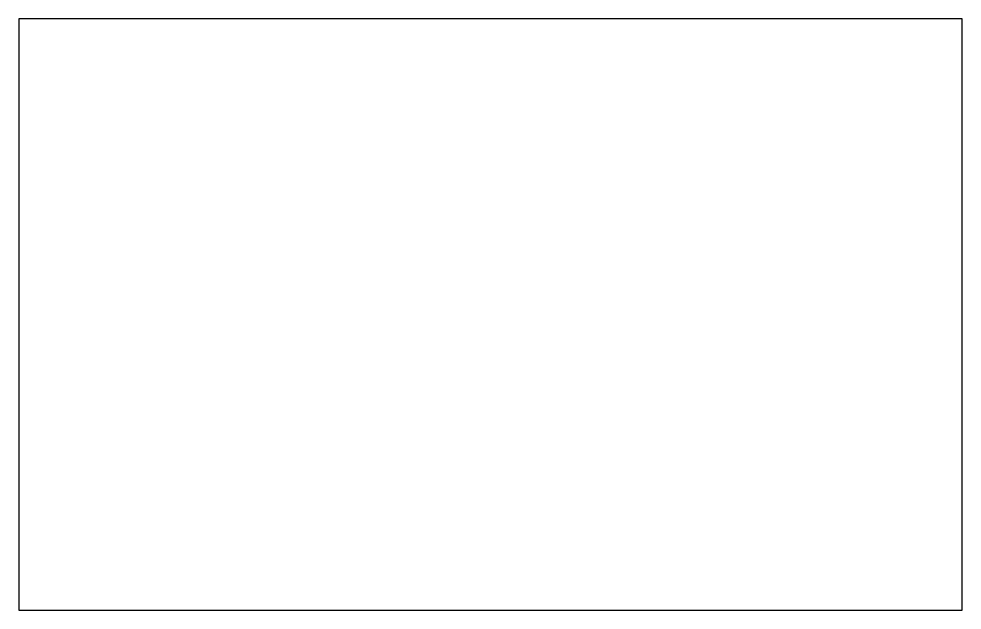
# Model space of a CAD drawing. Header units: metres. Extents: x 120.7 to 179.7, y 88.4 to 125.4.
import ezdxf

# ---------------------------------------------------------------- set-up
doc = ezdxf.new("R2010")
doc.units = ezdxf.units.M

msp = doc.modelspace()

# ---------------------------------------------------------------- linework, layer by layer
at = {"layer": 'Group#6'}
for p, q in [((179.713, 125.382), (120.713, 125.382)), ((120.713, 125.382), (120.713, 88.382)), ((179.713, 88.382), (179.713, 125.382)), ((120.713, 88.382), (179.713, 88.382))]:
    msp.add_line(p, q, dxfattribs=at)

doc.saveas('drawing.dxf')
